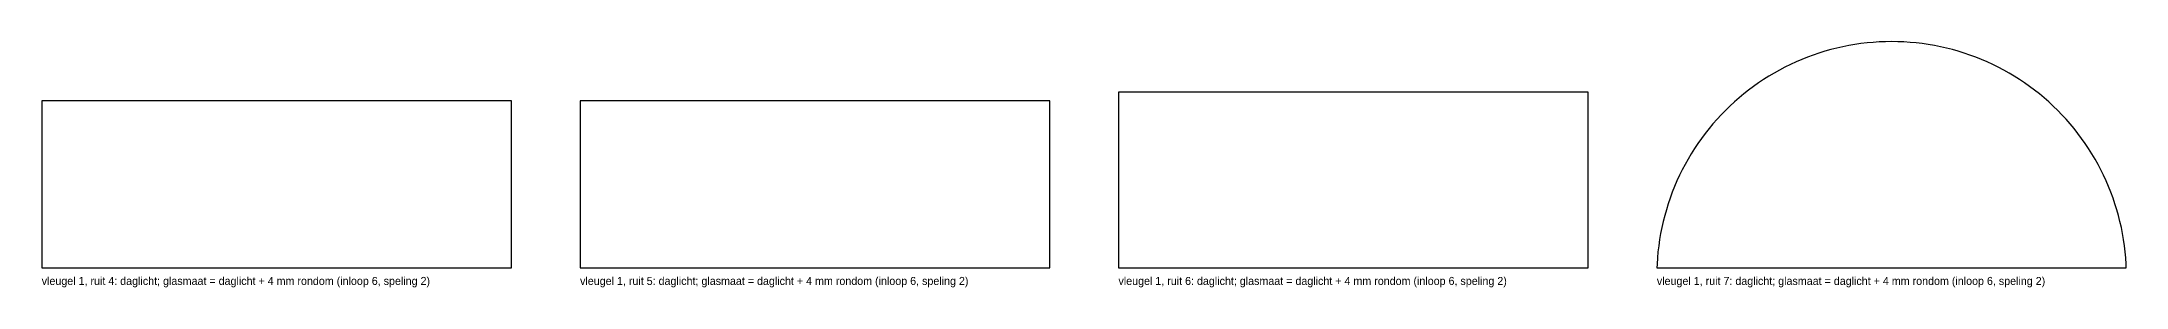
# Model space of a CAD drawing. Header units: millimetres. Extents: x 0 to 6473, y -34 to 396.
# Drawn here: x 2826 to 6473, y -34 to 396 of the extents above; entities that cross this region are included whole.
import ezdxf

# ---------------------------------------------------------------- set-up
doc = ezdxf.new("R2010")
doc.units = ezdxf.units.MM

msp = doc.modelspace()

# ---------------------------------------------------------------- linework, layer by layer
at = {"layer": 'DAGLICHT'}
for p, q in [((5915.4033, 368.7016), (5905.4096, 364.7145)), ((5925.4979, 372.4257), (5915.4033, 368.7016)), ((5935.6865, 375.8842), (5925.4979, 372.4257)), ((5945.9622, 379.0749), (5935.6865, 375.8842)), ((5956.3179, 381.9955), (5945.9622, 379.0749)), ((5966.7465, 384.644), (5956.3179, 381.9955)), ((5977.2408, 387.0187), (5966.7465, 384.644)), ((5987.7937, 389.1178), (5977.2408, 387.0187)), ((5998.398, 390.9399), (5987.7937, 389.1178)), ((6009.0463, 392.4838), (5998.398, 390.9399)), ((6019.7313, 393.7485), (6009.0463, 392.4838)), ((6030.4458, 394.733), (6019.7313, 393.7485)), ((6041.1824, 395.4367), (6030.4458, 394.733)), ((6051.9338, 395.8592), (6041.1824, 395.4367)), ((6062.6925, 396), (6051.9338, 395.8592)), ((6073.4512, 395.8592), (6062.6925, 396)), ((6084.2026, 395.4367), (6073.4512, 395.8592)), ((6094.9392, 394.733), (6084.2026, 395.4367)), ((6105.6537, 393.7485), (6094.9392, 394.733)), ((6116.3388, 392.4838), (6105.6537, 393.7485)), ((6126.9871, 390.9399), (6116.3388, 392.4838)), ((6137.5913, 389.1178), (6126.9871, 390.9399)), ((6148.1442, 387.0187), (6137.5913, 389.1178)), ((6158.6386, 384.644), (6148.1442, 387.0187)), ((6169.0671, 381.9955), (6158.6386, 384.644)), ((6179.4228, 379.0749), (6169.0671, 381.9955)), ((6189.6985, 375.8842), (6179.4228, 379.0749)), ((6199.8871, 372.4257), (6189.6985, 375.8842)), ((6209.9817, 368.7016), (6199.8871, 372.4257)), ((6219.9754, 364.7145), (6209.9817, 368.7016)), ((5838.8459, 329.6936), (5829.8996, 323.7159)), ((5847.9456, 335.4351), (5838.8459, 329.6936)), ((5857.1925, 340.9364), (5847.9456, 335.4351)), ((5866.5803, 346.1938), (5857.1925, 340.9364)), ((5876.1024, 351.2037), (5866.5803, 346.1938)), ((5885.7525, 355.9626), (5876.1024, 351.2037)), ((5895.5238, 360.4672), (5885.7525, 355.9626)), ((5905.4096, 364.7145), (5895.5238, 360.4672)), ((6229.8613, 360.4672), (6219.9754, 364.7145)), ((6239.6326, 355.9626), (6229.8613, 360.4672)), ((6249.2826, 351.2037), (6239.6326, 355.9626)), ((6258.8048, 346.1938), (6249.2826, 351.2037)), ((6268.1925, 340.9364), (6258.8048, 346.1938)), ((6277.4394, 335.4351), (6268.1925, 340.9364)), ((6286.5392, 329.6936), (6277.4394, 335.4351)), ((6295.4855, 323.7159), (6286.5392, 329.6936)), ((3648, 292.5), (2826, 292.5)), ((2826, 292.5), (2826, 0)), ((3648, 0), (3648, 292.5)), ((4590, 292.5), (3768, 292.5)), ((3768, 292.5), (3768, 0)), ((4590, 0), (4590, 292.5)), ((5532, 307.5), (4710, 307.5)), ((4710, 307.5), (4710, 0)), ((5532, 0), (5532, 307.5)), ((5795.7694, 297.5269), (5787.6798, 290.4325)), ((5804.0418, 304.407), (5795.7694, 297.5269)), ((5812.4916, 311.0682), (5804.0418, 304.407)), ((5821.1128, 317.506), (5812.4916, 311.0682)), ((5829.8996, 323.7159), (5821.1128, 317.506)), ((6304.2723, 317.506), (6295.4855, 323.7159)), ((6312.8935, 311.0682), (6304.2723, 317.506)), ((6321.3432, 304.407), (6312.8935, 311.0682)), ((6329.6157, 297.5269), (6321.3432, 304.407)), ((6337.7052, 290.4325), (6329.6157, 297.5269)), ((5757.26, 260.0127), (5750.1657, 251.9231)), ((5764.5637, 267.9137), (5757.26, 260.0127)), ((5772.0716, 275.6209), (5764.5637, 267.9137)), ((5779.7788, 283.1289), (5772.0716, 275.6209)), ((5787.6798, 290.4325), (5779.7788, 283.1289)), ((6345.6063, 283.1289), (6337.7052, 290.4325)), ((6353.3134, 275.6209), (6345.6063, 283.1289)), ((6360.8214, 267.9137), (6353.3134, 275.6209)), ((6368.125, 260.0127), (6360.8214, 267.9137)), ((6375.2194, 251.9231), (6368.125, 260.0127)), ((5730.1865, 226.5797), (5723.9767, 217.793)), ((5736.6243, 235.2009), (5730.1865, 226.5797)), ((5743.2855, 243.6507), (5736.6243, 235.2009)), ((5750.1657, 251.9231), (5743.2855, 243.6507)), ((6382.0995, 243.6507), (6375.2194, 251.9231)), ((6388.7607, 235.2009), (6382.0995, 243.6507)), ((6395.1985, 226.5797), (6388.7607, 235.2009)), ((6401.4084, 217.793), (6395.1985, 226.5797)), ((5706.7561, 190.5), (5701.4987, 181.1123)), ((5712.2574, 199.7469), (5706.7561, 190.5)), ((5717.9989, 208.8466), (5712.2574, 199.7469)), ((5723.9767, 217.793), (5717.9989, 208.8466)), ((6407.3861, 208.8466), (6401.4084, 217.793)), ((6413.1276, 199.7469), (6407.3861, 208.8466)), ((6418.629, 190.5), (6413.1276, 199.7469)), ((6423.8864, 181.1123), (6418.629, 190.5)), ((5687.2253, 152.1688), (5682.978, 142.2829)), ((5691.73, 161.9401), (5687.2253, 152.1688)), ((5696.4888, 171.5901), (5691.73, 161.9401)), ((5701.4987, 181.1123), (5696.4888, 171.5901)), ((6428.8962, 171.5901), (6423.8864, 181.1123)), ((6433.6551, 161.9401), (6428.8962, 171.5901)), ((6438.1597, 152.1688), (6433.6551, 161.9401)), ((6442.407, 142.2829), (6438.1597, 152.1688)), ((5671.8083, 112.006), (5668.6176, 101.7303)), ((5675.2669, 122.1946), (5671.8083, 112.006)), ((5678.991, 132.2892), (5675.2669, 122.1946)), ((5682.978, 142.2829), (5678.991, 132.2892)), ((6446.3941, 132.2892), (6442.407, 142.2829)), ((6450.1182, 122.1946), (6446.3941, 132.2892)), ((6453.5767, 112.006), (6450.1182, 122.1946)), ((6456.7674, 101.7303), (6453.5767, 112.006)), ((5663.0485, 80.946), (5660.6739, 70.4517)), ((5665.697, 91.3746), (5663.0485, 80.946)), ((5668.6176, 101.7303), (5665.697, 91.3746)), ((6459.688, 91.3746), (6456.7674, 101.7303)), ((6462.3366, 80.946), (6459.688, 91.3746)), ((6464.7112, 70.4517), (6462.3366, 80.946)), ((5655.2087, 38.6463), (5653.944, 27.9612)), ((5656.7526, 49.2946), (5655.2087, 38.6463)), ((5658.5748, 59.8988), (5656.7526, 49.2946)), ((5660.6739, 70.4517), (5658.5748, 59.8988)), ((6466.8103, 59.8988), (6464.7112, 70.4517)), ((6468.6324, 49.2946), (6466.8103, 59.8988)), ((6470.1764, 38.6463), (6468.6324, 49.2946)), ((6471.441, 27.9612), (6470.1764, 38.6463)), ((2826, 0), (3648, 0)), ((3768, 0), (4590, 0)), ((4710, 0), (5532, 0)), ((5652.2558, 6.5101), (5652, 0)), ((5652, 0), (6473.385, 0)), ((5652.9595, 17.2467), (5652.2558, 6.5101)), ((5653.944, 27.9612), (5652.9595, 17.2467)), ((6472.4255, 17.2467), (6471.441, 27.9612)), ((6473.1293, 6.5101), (6472.4255, 17.2467)), ((6473.385, 0), (6473.1293, 6.5101))]:
    msp.add_line(p, q, dxfattribs=at)

# ---------------------------------------------------------------- texts
at = {"layer": 'TEKST'}
for s, p in [('vleugel 1, ruit 4: daglicht; glasmaat = daglicht + 4 mm rondom (inloop 6, speling 2)', (2826, -30)), ('vleugel 1, ruit 5: daglicht; glasmaat = daglicht + 4 mm rondom (inloop 6, speling 2)', (3768, -30)), ('vleugel 1, ruit 6: daglicht; glasmaat = daglicht + 4 mm rondom (inloop 6, speling 2)', (4710, -30)), ('vleugel 1, ruit 7: daglicht; glasmaat = daglicht + 4 mm rondom (inloop 6, speling 2)', (5652, -30))]:
    msp.add_text(s, height=14, dxfattribs=at).set_placement(p)

doc.saveas('drawing.dxf')
